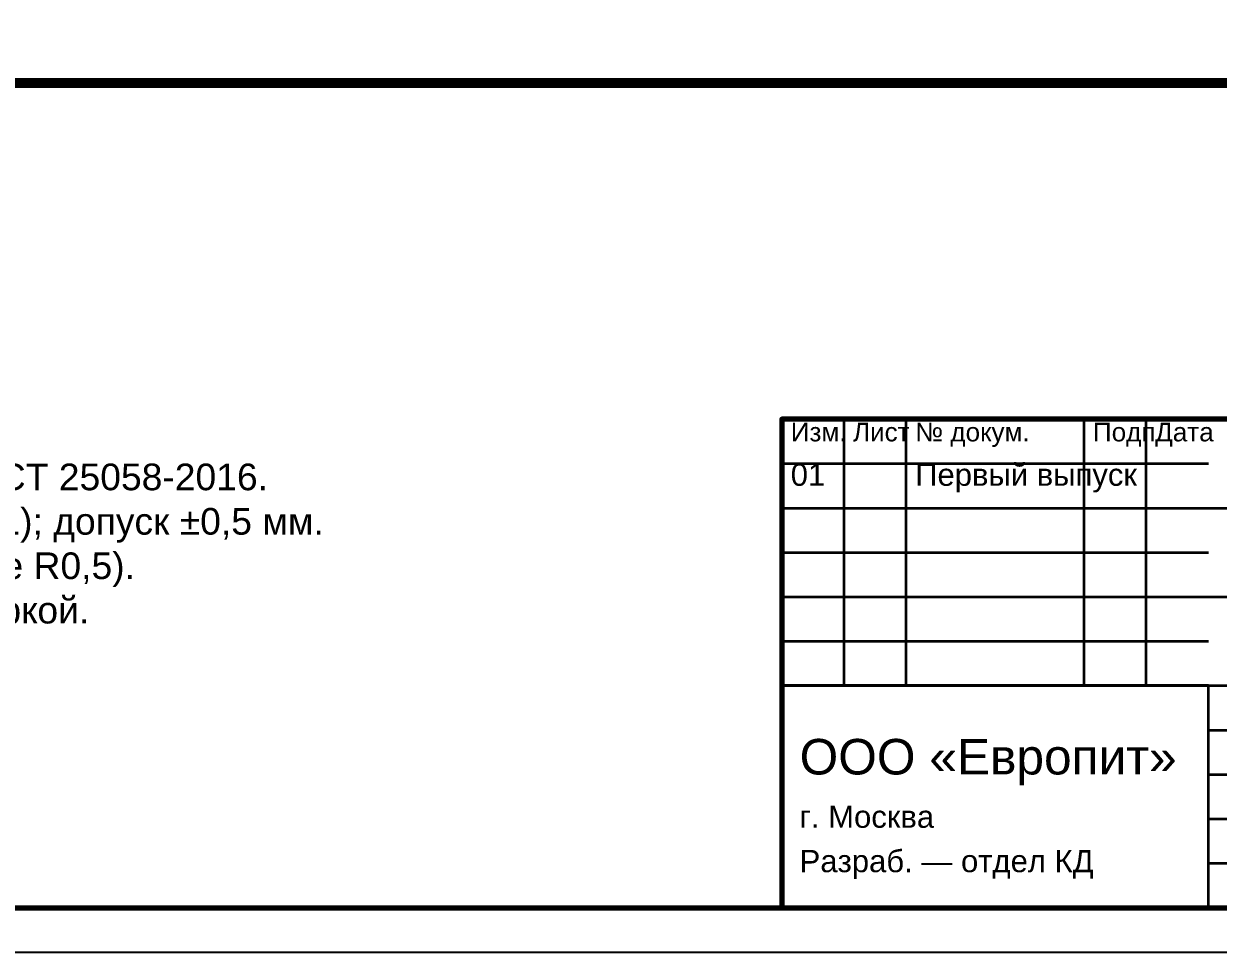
# Model space of a CAD drawing. Header units: millimetres. Extents: x 0 to 420, y 0 to 297.
# Drawn here: x 144.7 to 279.1, y 0 to 104.5 of the extents above; entities that cross this region are included whole.
import ezdxf

# ---------------------------------------------------------------- set-up
doc = ezdxf.new("R2010")
doc.units = ezdxf.units.MM
doc.linetypes.add('DASHED', pattern=[1.524, 1.27, -0.254])
doc.styles.add('GOST', font='Arial')

msp = doc.modelspace()

# ---------------------------------------------------------------- linework, layer by layer
at = {"color": 1, "lineweight": 70}
for p, q in [((365.09, 98.1), (65, 98.1)), ((65, 97.6), (365.09, 97.6))]:
    msp.add_line(p, q, dxfattribs=at)
at = {"color": 5, "linetype": 'DASHED', "lineweight": 35}
for p, q in [((157.55, 98.1), (139.75, 98.1)), ((151.7, 98.1), (151.7, 97.6)), ((151.7, 98.1), (151.71, 98.1)), ((151.71, 98.1), (151.7, 98.1)), ((151.71, 98.1), (151.73, 98.1)), ((151.73, 98.1), (151.71, 98.1)), ((151.73, 98.1), (151.77, 98.1)), ((151.77, 98.1), (151.73, 98.1)), ((151.77, 98.1), (151.83, 98.1)), ((151.83, 98.1), (151.77, 98.1)), ((151.83, 98.1), (151.9, 98.1)), ((151.9, 98.1), (151.83, 98.1)), ((151.9, 98.1), (151.97, 98.1)), ((151.97, 98.1), (151.9, 98.1)), ((151.97, 98.1), (152.05, 98.1)), ((152.05, 98.1), (151.97, 98.1)), ((152.05, 98.1), (152.12, 98.1)), ((152.12, 98.1), (152.05, 98.1)), ((152.12, 98.1), (152.2, 98.1)), ((152.2, 98.1), (152.12, 98.1)), ((152.2, 98.1), (152.27, 98.1)), ((152.27, 98.1), (152.2, 98.1)), ((152.27, 98.1), (152.32, 98.1)), ((152.32, 98.1), (152.27, 98.1)), ((152.32, 98.1), (152.36, 98.1)), ((152.36, 98.1), (152.32, 98.1)), ((152.36, 98.1), (152.39, 98.1)), ((152.39, 98.1), (152.36, 98.1)), ((152.39, 98.1), (152.4, 98.1)), ((152.4, 98.1), (152.39, 98.1)), ((157.55, 97.6), (157.55, 98.1)), ((157.55, 98.1), (157.55, 97.6)), ((157.55, 98.1), (272.55, 98.1)), ((272.55, 98.1), (272.55, 97.6)), ((272.55, 98.1), (272.55, 97.6)), ((290.35, 98.1), (272.55, 98.1)), ((277.71, 98.1), (277.7, 98.1)), ((277.7, 98.1), (277.71, 98.1)), ((277.73, 98.1), (277.71, 98.1)), ((277.71, 98.1), (277.73, 98.1)), ((277.77, 98.1), (277.73, 98.1)), ((277.73, 98.1), (277.77, 98.1)), ((277.83, 98.1), (277.77, 98.1)), ((277.77, 98.1), (277.83, 98.1)), ((277.9, 98.1), (277.83, 98.1)), ((277.83, 98.1), (277.9, 98.1)), ((277.97, 98.1), (277.9, 98.1)), ((277.9, 98.1), (277.97, 98.1)), ((278.05, 98.1), (277.97, 98.1)), ((277.97, 98.1), (278.05, 98.1)), ((278.12, 98.1), (278.05, 98.1)), ((278.05, 98.1), (278.12, 98.1)), ((278.2, 98.1), (278.12, 98.1)), ((278.12, 98.1), (278.2, 98.1)), ((278.27, 98.1), (278.2, 98.1)), ((278.2, 98.1), (278.27, 98.1)), ((278.32, 98.1), (278.27, 98.1)), ((278.27, 98.1), (278.32, 98.1)), ((278.36, 98.1), (278.32, 98.1)), ((278.32, 98.1), (278.36, 98.1)), ((278.39, 98.1), (278.36, 98.1)), ((278.36, 98.1), (278.39, 98.1)), ((278.4, 98.1), (278.39, 98.1)), ((278.39, 98.1), (278.4, 98.1)), ((278.4, 98.1), (278.4, 97.6)), ((157.55, 97.6), (139.75, 97.6)), ((151.7, 97.6), (151.71, 97.6)), ((151.71, 97.6), (151.7, 97.6)), ((151.71, 97.6), (151.73, 97.6)), ((151.73, 97.6), (151.71, 97.6)), ((151.73, 97.6), (151.77, 97.6)), ((151.77, 97.6), (151.73, 97.6)), ((151.77, 97.6), (151.83, 97.6)), ((151.83, 97.6), (151.77, 97.6)), ((151.83, 97.6), (151.9, 97.6)), ((151.9, 97.6), (151.83, 97.6)), ((151.9, 97.6), (151.97, 97.6)), ((151.97, 97.6), (151.9, 97.6)), ((151.97, 97.6), (152.05, 97.6)), ((152.05, 97.6), (151.97, 97.6)), ((152.05, 97.6), (152.12, 97.6)), ((152.12, 97.6), (152.05, 97.6)), ((152.12, 97.6), (152.2, 97.6)), ((152.2, 97.6), (152.12, 97.6)), ((152.2, 97.6), (152.27, 97.6)), ((152.27, 97.6), (152.2, 97.6)), ((152.27, 97.6), (152.32, 97.6)), ((152.32, 97.6), (152.27, 97.6)), ((152.32, 97.6), (152.36, 97.6)), ((152.36, 97.6), (152.32, 97.6)), ((152.36, 97.6), (152.39, 97.6)), ((152.39, 97.6), (152.36, 97.6)), ((152.39, 97.6), (152.4, 97.6)), ((152.4, 97.6), (152.39, 97.6)), ((272.55, 97.6), (157.55, 97.6)), ((290.35, 97.6), (272.55, 97.6)), ((277.71, 97.6), (277.7, 97.6)), ((277.7, 97.6), (277.71, 97.6)), ((277.73, 97.6), (277.71, 97.6)), ((277.71, 97.6), (277.73, 97.6)), ((277.77, 97.6), (277.73, 97.6)), ((277.73, 97.6), (277.77, 97.6)), ((277.83, 97.6), (277.77, 97.6)), ((277.77, 97.6), (277.83, 97.6)), ((277.9, 97.6), (277.83, 97.6)), ((277.83, 97.6), (277.9, 97.6)), ((277.97, 97.6), (277.9, 97.6)), ((277.9, 97.6), (277.97, 97.6)), ((278.05, 97.6), (277.97, 97.6)), ((277.97, 97.6), (278.05, 97.6)), ((278.12, 97.6), (278.05, 97.6)), ((278.05, 97.6), (278.12, 97.6)), ((278.2, 97.6), (278.12, 97.6)), ((278.12, 97.6), (278.2, 97.6)), ((278.27, 97.6), (278.2, 97.6)), ((278.2, 97.6), (278.27, 97.6)), ((278.32, 97.6), (278.27, 97.6)), ((278.27, 97.6), (278.32, 97.6)), ((278.36, 97.6), (278.32, 97.6)), ((278.32, 97.6), (278.36, 97.6)), ((278.39, 97.6), (278.36, 97.6)), ((278.36, 97.6), (278.39, 97.6)), ((278.4, 97.6), (278.39, 97.6)), ((278.39, 97.6), (278.4, 97.6))]:
    msp.add_line(p, q, dxfattribs=at)
at = {"color": 7, "lineweight": 35}
for p, q in [((237, 30), (237, 60)), ((244, 30), (244, 60)), ((264, 30), (264, 60)), ((271, 30), (271, 60)), ((230, 55), (278, 55)), ((230, 50), (278, 50)), ((278, 50), (415, 50)), ((230, 45), (278, 45)), ((230, 40), (278, 40)), ((278, 40), (415, 40)), ((230, 35), (278, 35)), ((230, 30), (278, 30)), ((278, 30), (415, 30)), ((278, 25), (355, 25)), ((278, 20), (355, 20)), ((278, 15), (355, 15)), ((278, 10), (355, 10))]:
    msp.add_line(p, q, dxfattribs=at)
at = {"color": 7, "lineweight": 25}
msp.add_lwpolyline([(0, 0), (420, 0), (420, 297), (0, 297)], close=True, dxfattribs=at)
at = {"color": 7, "lineweight": 70}
for points in [[(20, 5), (415, 5), (415, 292), (20, 292)], [(230, 5), (415, 5), (415, 60), (230, 60)]]:
    msp.add_lwpolyline(points, close=True, dxfattribs=at)
at = {"color": 7, "lineweight": 35}
msp.add_lwpolyline([(230, 5), (278, 5), (278, 30), (230, 30)], close=True, dxfattribs=at)

# ---------------------------------------------------------------- texts
at = {"color": 3, "style": 'GOST'}
for s, height, p in [('Изм.', 2.1, (231, 57.5)), ('Лист', 2.1, (238, 57.5)), ('№ докум.', 2.1, (245, 57.5)), ('Подп.', 2.1, (265, 57.5)), ('Дата', 2.1, (272, 57.5)), ('Первый выпуск', 2.5, (245, 52.5)), ('2. Неуказанные предельные отклонения размеров — по ГОСТ 25058-2016.', 3, (25, 52)), ('01', 2.5, (231, 52.5)), ('3. Резка лазерная/плазменная по контуру (DXF, масштаб 1:1); допуск ±0,5 мм.', 3, (25, 47)), ('4. Заусенцы и острые кромки — по ГОСТ 14637-89 (не более R0,5).', 3, (25, 42)), ('5. Покрытие лакокрасочное — по ГОСТ 9.401-91, перед сборкой.', 3, (25, 37)), ('ООО «Европит»', 4, (232, 20)), ('г. Москва', 2.5, (232, 14)), ('Разраб. — отдел КД', 2.5, (232, 9))]:
    msp.add_text(s, height=height, dxfattribs=at).set_placement(p)

doc.saveas('drawing.dxf')
